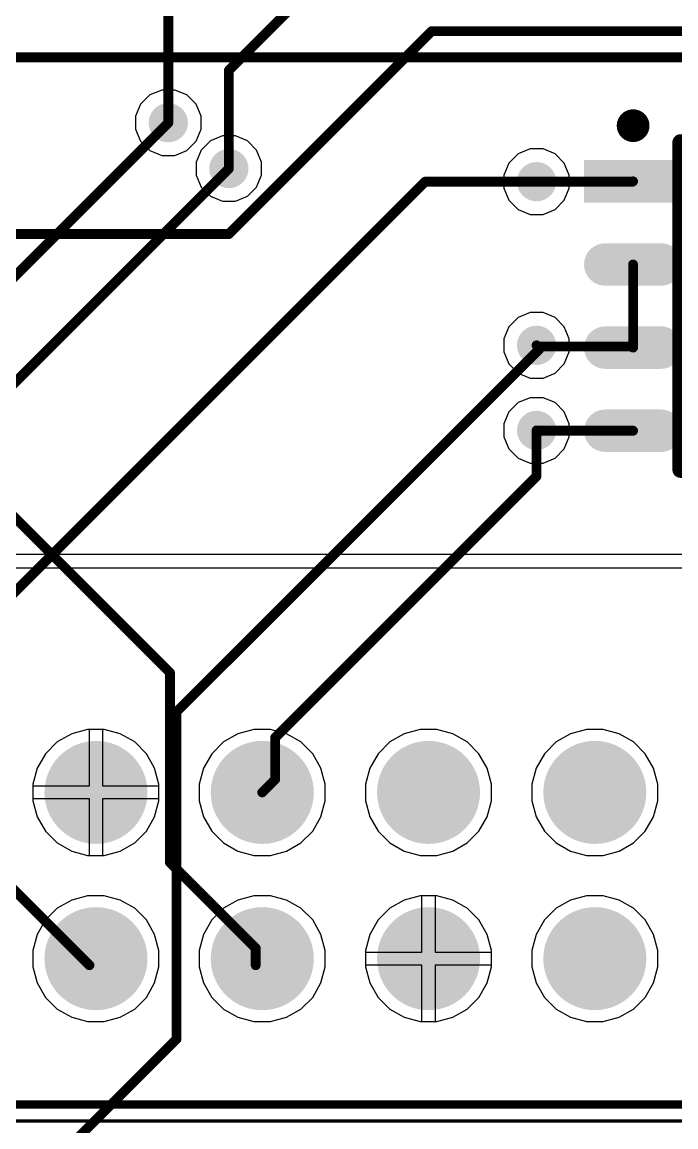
# Model space of a CAD drawing. Header units: inches. Extents: x 0 to 110, y 0 to 95.
# Drawn here: x 67.74 to 77.73, y 13.96 to 30.84 of the extents above; entities that cross this region are included whole.
import ezdxf

# ---------------------------------------------------------------- set-up
doc = ezdxf.new("R2010")
doc.units = ezdxf.units.IN
for name, color, linetype in [('Bottom Layer', 5, 'Continuous'), ('Bottom Solder', 6, 'Continuous'), ('Int1', 16, 'Continuous'), ('Int2', 76, 'Continuous'), ('Mechanical 13', 56, 'Continuous'), ('Multi-Layer', 9, 'Continuous'), ('Pad Holes', 156, 'Continuous'), ('Top Courtyard', 56, 'Continuous'), ('Top Layer', 1, 'Continuous'), ('Top Overlay', 2, 'Continuous'), ('Top Paste', 8, 'Continuous'), ('Top Solder', 216, 'Continuous'), ('Via Holes', 16, 'Continuous')]:
    doc.layers.add(name, color=color, linetype=linetype)

# ---------------------------------------------------------------- blocks, each defined once
blk = doc.blocks.new('RPI_1037')
at = {"layer": 'Bottom Layer'}
h = blk.add_hatch(color=5, dxfattribs=at)
edge = h.paths.add_edge_path()
edge.add_arc((-31.59, 25.77), 0.762, 0, 360)
h = blk.add_hatch(color=5, dxfattribs=at)
edge = h.paths.add_edge_path()
edge.add_arc((-29.05, 25.77), 0.762, 0, 360)
h = blk.add_hatch(color=5, dxfattribs=at)
edge = h.paths.add_edge_path()
edge.add_arc((-26.51, 25.77), 0.762, 0, 360)
h = blk.add_hatch(color=5, dxfattribs=at)
edge = h.paths.add_edge_path()
edge.add_arc((-23.97, 25.77), 0.762, 0, 360)
h = blk.add_hatch(color=5, dxfattribs=at)
edge = h.paths.add_edge_path()
edge.add_arc((-31.59, 23.23), 0.762, 0, 360)
h = blk.add_hatch(color=5, dxfattribs=at)
edge = h.paths.add_edge_path()
edge.add_arc((-29.05, 23.23), 0.762, 0, 360)
h = blk.add_hatch(color=5, dxfattribs=at)
edge = h.paths.add_edge_path()
edge.add_arc((-26.51, 23.23), 0.762, 0, 360)
h = blk.add_hatch(color=5, dxfattribs=at)
edge = h.paths.add_edge_path()
edge.add_arc((-23.97, 23.23), 0.762, 0, 360)
at = {"layer": 'Bottom Solder'}
h = blk.add_hatch(color=6, dxfattribs=at)
edge = h.paths.add_edge_path()
edge.add_arc((-31.59, 25.77), 0.787, 0, 360)
h = blk.add_hatch(color=6, dxfattribs=at)
edge = h.paths.add_edge_path()
edge.add_arc((-29.05, 25.77), 0.787, 0, 360)
h = blk.add_hatch(color=6, dxfattribs=at)
edge = h.paths.add_edge_path()
edge.add_arc((-26.51, 25.77), 0.787, 0, 360)
h = blk.add_hatch(color=6, dxfattribs=at)
edge = h.paths.add_edge_path()
edge.add_arc((-23.97, 25.77), 0.787, 0, 360)
h = blk.add_hatch(color=6, dxfattribs=at)
edge = h.paths.add_edge_path()
edge.add_arc((-31.59, 23.23), 0.787, 0, 360)
h = blk.add_hatch(color=6, dxfattribs=at)
edge = h.paths.add_edge_path()
edge.add_arc((-29.05, 23.23), 0.787, 0, 360)
h = blk.add_hatch(color=6, dxfattribs=at)
edge = h.paths.add_edge_path()
edge.add_arc((-26.51, 23.23), 0.787, 0, 360)
h = blk.add_hatch(color=6, dxfattribs=at)
edge = h.paths.add_edge_path()
edge.add_arc((-23.97, 23.23), 0.787, 0, 360)
at = {"layer": 'Int1'}
h = blk.add_hatch(color=16, dxfattribs=at)
edge = h.paths.add_edge_path()
edge.add_arc((-31.59, 25.77), 0.762, 0, 360)
h = blk.add_hatch(color=16, dxfattribs=at)
edge = h.paths.add_edge_path()
edge.add_arc((-29.05, 25.77), 0.762, 0, 360)
h = blk.add_hatch(color=16, dxfattribs=at)
edge = h.paths.add_edge_path()
edge.add_arc((-26.51, 25.77), 0.762, 0, 360)
h = blk.add_hatch(color=16, dxfattribs=at)
edge = h.paths.add_edge_path()
edge.add_arc((-23.97, 25.77), 0.762, 0, 360)
h = blk.add_hatch(color=16, dxfattribs=at)
edge = h.paths.add_edge_path()
edge.add_arc((-31.59, 23.23), 0.762, 0, 360)
h = blk.add_hatch(color=16, dxfattribs=at)
edge = h.paths.add_edge_path()
edge.add_arc((-29.05, 23.23), 0.762, 0, 360)
h = blk.add_hatch(color=16, dxfattribs=at)
edge = h.paths.add_edge_path()
edge.add_arc((-26.51, 23.23), 0.762, 0, 360)
h = blk.add_hatch(color=16, dxfattribs=at)
edge = h.paths.add_edge_path()
edge.add_arc((-23.97, 23.23), 0.762, 0, 360)
at = {"layer": 'Int2'}
h = blk.add_hatch(color=76, dxfattribs=at)
edge = h.paths.add_edge_path()
edge.add_arc((-31.59, 25.77), 0.762, 0, 360)
h = blk.add_hatch(color=76, dxfattribs=at)
edge = h.paths.add_edge_path()
edge.add_arc((-29.05, 25.77), 0.762, 0, 360)
h = blk.add_hatch(color=76, dxfattribs=at)
edge = h.paths.add_edge_path()
edge.add_arc((-26.51, 25.77), 0.762, 0, 360)
h = blk.add_hatch(color=76, dxfattribs=at)
edge = h.paths.add_edge_path()
edge.add_arc((-23.97, 25.77), 0.762, 0, 360)
h = blk.add_hatch(color=76, dxfattribs=at)
edge = h.paths.add_edge_path()
edge.add_arc((-31.59, 23.23), 0.762, 0, 360)
h = blk.add_hatch(color=76, dxfattribs=at)
edge = h.paths.add_edge_path()
edge.add_arc((-29.05, 23.23), 0.762, 0, 360)
h = blk.add_hatch(color=76, dxfattribs=at)
edge = h.paths.add_edge_path()
edge.add_arc((-26.51, 23.23), 0.762, 0, 360)
h = blk.add_hatch(color=76, dxfattribs=at)
edge = h.paths.add_edge_path()
edge.add_arc((-23.97, 23.23), 0.762, 0, 360)
at = {"layer": 'Multi-Layer'}
h = blk.add_hatch(color=9, dxfattribs=at)
edge = h.paths.add_edge_path()
edge.add_arc((-31.59, 25.77), 0.762, 0, 360)
h = blk.add_hatch(color=9, dxfattribs=at)
edge = h.paths.add_edge_path()
edge.add_arc((-29.05, 25.77), 0.762, 0, 360)
h = blk.add_hatch(color=9, dxfattribs=at)
edge = h.paths.add_edge_path()
edge.add_arc((-26.51, 25.77), 0.762, 0, 360)
h = blk.add_hatch(color=9, dxfattribs=at)
edge = h.paths.add_edge_path()
edge.add_arc((-23.97, 25.77), 0.762, 0, 360)
h = blk.add_hatch(color=9, dxfattribs=at)
edge = h.paths.add_edge_path()
edge.add_arc((-31.59, 23.23), 0.762, 0, 360)
h = blk.add_hatch(color=9, dxfattribs=at)
edge = h.paths.add_edge_path()
edge.add_arc((-29.05, 23.23), 0.762, 0, 360)
h = blk.add_hatch(color=9, dxfattribs=at)
edge = h.paths.add_edge_path()
edge.add_arc((-26.51, 23.23), 0.762, 0, 360)
h = blk.add_hatch(color=9, dxfattribs=at)
edge = h.paths.add_edge_path()
edge.add_arc((-23.97, 23.23), 0.762, 0, 360)
at = {"layer": 'Pad Holes'}
h = blk.add_hatch(color=7, dxfattribs=at)
edge = h.paths.add_edge_path()
edge.add_arc((-31.59, 25.77), 0.508, 0, 360)
h = blk.add_hatch(color=7, dxfattribs=at)
edge = h.paths.add_edge_path()
edge.add_arc((-29.05, 25.77), 0.508, 0, 360)
h = blk.add_hatch(color=7, dxfattribs=at)
edge = h.paths.add_edge_path()
edge.add_arc((-26.51, 25.77), 0.508, 0, 360)
h = blk.add_hatch(color=7, dxfattribs=at)
edge = h.paths.add_edge_path()
edge.add_arc((-23.97, 25.77), 0.508, 0, 360)
h = blk.add_hatch(color=7, dxfattribs=at)
edge = h.paths.add_edge_path()
edge.add_arc((-31.59, 23.23), 0.508, 0, 360)
h = blk.add_hatch(color=7, dxfattribs=at)
edge = h.paths.add_edge_path()
edge.add_arc((-29.05, 23.23), 0.508, 0, 360)
h = blk.add_hatch(color=7, dxfattribs=at)
edge = h.paths.add_edge_path()
edge.add_arc((-26.51, 23.23), 0.508, 0, 360)
h = blk.add_hatch(color=7, dxfattribs=at)
edge = h.paths.add_edge_path()
edge.add_arc((-23.97, 23.23), 0.508, 0, 360)
at = {"layer": 'Top Layer'}
h = blk.add_hatch(color=1, dxfattribs=at)
edge = h.paths.add_edge_path()
edge.add_arc((-31.59, 25.77), 0.762, 0, 360)
h = blk.add_hatch(color=1, dxfattribs=at)
edge = h.paths.add_edge_path()
edge.add_arc((-29.05, 25.77), 0.762, 0, 360)
h = blk.add_hatch(color=1, dxfattribs=at)
edge = h.paths.add_edge_path()
edge.add_arc((-26.51, 25.77), 0.762, 0, 360)
h = blk.add_hatch(color=1, dxfattribs=at)
edge = h.paths.add_edge_path()
edge.add_arc((-23.97, 25.77), 0.762, 0, 360)
h = blk.add_hatch(color=1, dxfattribs=at)
edge = h.paths.add_edge_path()
edge.add_arc((-31.59, 23.23), 0.762, 0, 360)
h = blk.add_hatch(color=1, dxfattribs=at)
edge = h.paths.add_edge_path()
edge.add_arc((-29.05, 23.23), 0.762, 0, 360)
h = blk.add_hatch(color=1, dxfattribs=at)
edge = h.paths.add_edge_path()
edge.add_arc((-26.51, 23.23), 0.762, 0, 360)
h = blk.add_hatch(color=1, dxfattribs=at)
edge = h.paths.add_edge_path()
edge.add_arc((-23.97, 23.23), 0.762, 0, 360)
at = {"layer": 'Top Solder'}
h = blk.add_hatch(color=216, dxfattribs=at)
edge = h.paths.add_edge_path()
edge.add_arc((-31.59, 25.77), 0.787, 0, 360)
h = blk.add_hatch(color=216, dxfattribs=at)
edge = h.paths.add_edge_path()
edge.add_arc((-29.05, 25.77), 0.787, 0, 360)
h = blk.add_hatch(color=216, dxfattribs=at)
edge = h.paths.add_edge_path()
edge.add_arc((-26.51, 25.77), 0.787, 0, 360)
h = blk.add_hatch(color=216, dxfattribs=at)
edge = h.paths.add_edge_path()
edge.add_arc((-23.97, 25.77), 0.787, 0, 360)
h = blk.add_hatch(color=216, dxfattribs=at)
edge = h.paths.add_edge_path()
edge.add_arc((-31.59, 23.23), 0.787, 0, 360)
h = blk.add_hatch(color=216, dxfattribs=at)
edge = h.paths.add_edge_path()
edge.add_arc((-29.05, 23.23), 0.787, 0, 360)
h = blk.add_hatch(color=216, dxfattribs=at)
edge = h.paths.add_edge_path()
edge.add_arc((-26.51, 23.23), 0.787, 0, 360)
h = blk.add_hatch(color=216, dxfattribs=at)
edge = h.paths.add_edge_path()
edge.add_arc((-23.97, 23.23), 0.787, 0, 360)
at = {"layer": 'Mechanical 13'}
blk.add_lwpolyline([(39.5, 28, 0.127, 0.127, 0), (-39.5, 28, 0.127, 0.127, 0)], format="xyseb", dxfattribs=at)
at = {"layer": 'Top Courtyard'}
blk.add_lwpolyline([(45.25, 28.25, 0.05, 0.05, 0), (-42.75, 28.25, 0.05, 0.05, 0)], format="xyseb", dxfattribs=at)
at = {"layer": 'Top Overlay'}
blk.add_lwpolyline([(39.5, 28, 0.127, 0.127, 0), (-39.5, 28, 0.127, 0.127, 0)], format="xyseb", dxfattribs=at)
blk = doc.blocks.new('SOIC_8_1130')
at = {"layer": 'Top Layer'}
blk.add_hatch(color=1, dxfattribs=at).paths.add_polyline_path([(-3.45, 1.605), (-3.45, 2.205), (-2, 2.205), (-2, 1.605)])
h = blk.add_hatch(color=1, dxfattribs=at)
edge = h.paths.add_edge_path()
edge.add_arc((3.15, 1.905), 0.3, 270, 450)
edge.add_line((3.15, 2.205), (2.3, 2.205))
edge.add_arc((2.3, 1.905), 0.3, 90, 270)
edge.add_line((2.3, 1.605), (3.15, 1.605))
h = blk.add_hatch(color=1, dxfattribs=at)
edge = h.paths.add_edge_path()
edge.add_arc((-2.3, 0.635), 0.3, 270, 450)
edge.add_line((-2.3, 0.935), (-3.15, 0.935))
edge.add_arc((-3.15, 0.635), 0.3, 90, 270)
edge.add_line((-3.15, 0.335), (-2.3, 0.335))
h = blk.add_hatch(color=1, dxfattribs=at)
edge = h.paths.add_edge_path()
edge.add_arc((3.15, 0.635), 0.3, 270, 450)
edge.add_line((3.15, 0.935), (2.3, 0.935))
edge.add_arc((2.3, 0.635), 0.3, 90, 270)
edge.add_line((2.3, 0.335), (3.15, 0.335))
h = blk.add_hatch(color=1, dxfattribs=at)
edge = h.paths.add_edge_path()
edge.add_arc((-2.3, -0.635), 0.3, 270, 450)
edge.add_line((-2.3, -0.335), (-3.15, -0.335))
edge.add_arc((-3.15, -0.635), 0.3, 90, 270)
edge.add_line((-3.15, -0.935), (-2.3, -0.935))
h = blk.add_hatch(color=1, dxfattribs=at)
edge = h.paths.add_edge_path()
edge.add_arc((3.15, -0.635), 0.3, 270, 450)
edge.add_line((3.15, -0.335), (2.3, -0.335))
edge.add_arc((2.3, -0.635), 0.3, 90, 270)
edge.add_line((2.3, -0.935), (3.15, -0.935))
h = blk.add_hatch(color=1, dxfattribs=at)
edge = h.paths.add_edge_path()
edge.add_arc((-2.3, -1.905), 0.3, 270, 450)
edge.add_line((-2.3, -1.605), (-3.15, -1.605))
edge.add_arc((-3.15, -1.905), 0.3, 90, 270)
edge.add_line((-3.15, -2.205), (-2.3, -2.205))
h = blk.add_hatch(color=1, dxfattribs=at)
edge = h.paths.add_edge_path()
edge.add_arc((3.15, -1.905), 0.3, 270, 450)
edge.add_line((3.15, -1.605), (2.3, -1.605))
edge.add_arc((2.3, -1.905), 0.3, 90, 270)
edge.add_line((2.3, -2.205), (3.15, -2.205))
at = {"layer": 'Top Paste'}
blk.add_hatch(color=8, dxfattribs=at).paths.add_polyline_path([(-3.45, 1.605), (-3.45, 2.205), (-2, 2.205), (-2, 1.605)])
h = blk.add_hatch(color=8, dxfattribs=at)
edge = h.paths.add_edge_path()
edge.add_arc((3.15, 1.905), 0.3, 270, 450)
edge.add_line((3.15, 2.205), (2.3, 2.205))
edge.add_arc((2.3, 1.905), 0.3, 90, 270)
edge.add_line((2.3, 1.605), (3.15, 1.605))
h = blk.add_hatch(color=8, dxfattribs=at)
edge = h.paths.add_edge_path()
edge.add_arc((-2.3, 0.635), 0.3, 270, 450)
edge.add_line((-2.3, 0.935), (-3.15, 0.935))
edge.add_arc((-3.15, 0.635), 0.3, 90, 270)
edge.add_line((-3.15, 0.335), (-2.3, 0.335))
h = blk.add_hatch(color=8, dxfattribs=at)
edge = h.paths.add_edge_path()
edge.add_arc((3.15, 0.635), 0.3, 270, 450)
edge.add_line((3.15, 0.935), (2.3, 0.935))
edge.add_arc((2.3, 0.635), 0.3, 90, 270)
edge.add_line((2.3, 0.335), (3.15, 0.335))
h = blk.add_hatch(color=8, dxfattribs=at)
edge = h.paths.add_edge_path()
edge.add_arc((-2.3, -0.635), 0.3, 270, 450)
edge.add_line((-2.3, -0.335), (-3.15, -0.335))
edge.add_arc((-3.15, -0.635), 0.3, 90, 270)
edge.add_line((-3.15, -0.935), (-2.3, -0.935))
h = blk.add_hatch(color=8, dxfattribs=at)
edge = h.paths.add_edge_path()
edge.add_arc((3.15, -0.635), 0.3, 270, 450)
edge.add_line((3.15, -0.335), (2.3, -0.335))
edge.add_arc((2.3, -0.635), 0.3, 90, 270)
edge.add_line((2.3, -0.935), (3.15, -0.935))
h = blk.add_hatch(color=8, dxfattribs=at)
edge = h.paths.add_edge_path()
edge.add_arc((-2.3, -1.905), 0.3, 270, 450)
edge.add_line((-2.3, -1.605), (-3.15, -1.605))
edge.add_arc((-3.15, -1.905), 0.3, 90, 270)
edge.add_line((-3.15, -2.205), (-2.3, -2.205))
h = blk.add_hatch(color=8, dxfattribs=at)
edge = h.paths.add_edge_path()
edge.add_arc((3.15, -1.905), 0.3, 270, 450)
edge.add_line((3.15, -1.605), (2.3, -1.605))
edge.add_arc((2.3, -1.905), 0.3, 90, 270)
edge.add_line((2.3, -2.205), (3.15, -2.205))
at = {"layer": 'Top Solder'}
blk.add_hatch(color=216, dxfattribs=at).paths.add_polyline_path([(-3.475, 1.58), (-3.475, 2.23), (-1.975, 2.23), (-1.975, 1.58)])
h = blk.add_hatch(color=216, dxfattribs=at)
edge = h.paths.add_edge_path()
edge.add_arc((3.15, 1.905), 0.325, 270, 450)
edge.add_line((3.15, 2.23), (2.3, 2.23))
edge.add_arc((2.3, 1.905), 0.325, 90, 270)
edge.add_line((2.3, 1.58), (3.15, 1.58))
h = blk.add_hatch(color=216, dxfattribs=at)
edge = h.paths.add_edge_path()
edge.add_arc((-2.3, 0.635), 0.325, 270, 450)
edge.add_line((-2.3, 0.96), (-3.15, 0.96))
edge.add_arc((-3.15, 0.635), 0.325, 90, 270)
edge.add_line((-3.15, 0.31), (-2.3, 0.31))
h = blk.add_hatch(color=216, dxfattribs=at)
edge = h.paths.add_edge_path()
edge.add_arc((3.15, 0.635), 0.325, 270, 450)
edge.add_line((3.15, 0.96), (2.3, 0.96))
edge.add_arc((2.3, 0.635), 0.325, 90, 270)
edge.add_line((2.3, 0.31), (3.15, 0.31))
h = blk.add_hatch(color=216, dxfattribs=at)
edge = h.paths.add_edge_path()
edge.add_arc((-2.3, -0.635), 0.325, 270, 450)
edge.add_line((-2.3, -0.31), (-3.15, -0.31))
edge.add_arc((-3.15, -0.635), 0.325, 90, 270)
edge.add_line((-3.15, -0.96), (-2.3, -0.96))
h = blk.add_hatch(color=216, dxfattribs=at)
edge = h.paths.add_edge_path()
edge.add_arc((3.15, -0.635), 0.325, 270, 450)
edge.add_line((3.15, -0.31), (2.3, -0.31))
edge.add_arc((2.3, -0.635), 0.325, 90, 270)
edge.add_line((2.3, -0.96), (3.15, -0.96))
h = blk.add_hatch(color=216, dxfattribs=at)
edge = h.paths.add_edge_path()
edge.add_arc((-2.3, -1.905), 0.325, 270, 450)
edge.add_line((-2.3, -1.58), (-3.15, -1.58))
edge.add_arc((-3.15, -1.905), 0.325, 90, 270)
edge.add_line((-3.15, -2.23), (-2.3, -2.23))
h = blk.add_hatch(color=216, dxfattribs=at)
edge = h.paths.add_edge_path()
edge.add_arc((3.15, -1.905), 0.325, 270, 450)
edge.add_line((3.15, -1.58), (2.3, -1.58))
edge.add_arc((2.3, -1.905), 0.325, 90, 270)
edge.add_line((2.3, -2.23), (3.15, -2.23))
at = {"layer": 'Mechanical 13'}
for points in [[(-2, -2.5, 0.25, 0.25, 0), (-2, 2.5, 0.25, 0.25, 0)], [(-2, 2.5, 0.25, 0.25, 0), (2, 2.5, 0.25, 0.25, 0)], [(2, -2.5, 0.25, 0.25, 0), (2, 2.5, 0.25, 0.25, 0)], [(-2, -2.5, 0.25, 0.25, 0), (2, -2.5, 0.25, 0.25, 0)]]:
    blk.add_lwpolyline(points, format="xyseb", dxfattribs=at)
for points in [[(-2.063, 2.5, 0.125, 0.125, 1), (-1.938, 2.5, 0.125, 0.125, 1)], [(-2.063, 2.5, 0.125, 0.125, 1), (-1.938, 2.5, 0.125, 0.125, 1)], [(1.937, 2.5, 0.125, 0.125, 1), (2.062, 2.5, 0.125, 0.125, 1)], [(1.937, 2.5, 0.125, 0.125, 1), (2.062, 2.5, 0.125, 0.125, 1)], [(-0.525, 1.525, 0.25, 0.25, 1), (-1.525, 1.525, 0.25, 0.25, 1)], [(-1.587, 1.525, 0.125, 0.125, 1), (-1.463, 1.525, 0.125, 0.125, 1)], [(-0.588, 1.525, 0.125, 0.125, 1), (-0.463, 1.525, 0.125, 0.125, 1)], [(-2.063, -2.5, 0.125, 0.125, 1), (-1.938, -2.5, 0.125, 0.125, 1)], [(-2.063, -2.5, 0.125, 0.125, 1), (-1.938, -2.5, 0.125, 0.125, 1)], [(1.937, -2.5, 0.125, 0.125, 1), (2.062, -2.5, 0.125, 0.125, 1)], [(1.937, -2.5, 0.125, 0.125, 1), (2.062, -2.5, 0.125, 0.125, 1)]]:
    blk.add_lwpolyline(points, format="xyseb", close=True, dxfattribs=at)
at = {"layer": 'Top Overlay'}
for points in [[(-2.6, 2.755, 0.25, 0.25, 1), (-2.85, 2.755, 0.25, 0.25, 1)], [(-2.913, 2.755, 0.125, 0.125, 1), (-2.788, 2.755, 0.125, 0.125, 1)], [(-2.662, 2.755, 0.125, 0.125, 1), (-2.538, 2.755, 0.125, 0.125, 1)], [(-1.65, 2.5, 0.1, 0.1, 1), (-1.55, 2.5, 0.1, 0.1, 1)], [(-1.65, 2.5, 0.1, 0.1, 1), (-1.55, 2.5, 0.1, 0.1, 1)], [(1.55, 2.5, 0.1, 0.1, 1), (1.65, 2.5, 0.1, 0.1, 1)], [(1.55, 2.5, 0.1, 0.1, 1), (1.65, 2.5, 0.1, 0.1, 1)], [(-0.3, 1.5, 0.6, 0.6, 1), (-0.9, 1.5, 0.6, 0.6, 1)], [(-1.05, 1.5, 0.3, 0.3, 1), (-0.75, 1.5, 0.3, 0.3, 1)], [(-0.45, 1.5, 0.3, 0.3, 1), (-0.15, 1.5, 0.3, 0.3, 1)], [(-1.65, -2.5, 0.1, 0.1, 1), (-1.55, -2.5, 0.1, 0.1, 1)], [(-1.65, -2.5, 0.1, 0.1, 1), (-1.55, -2.5, 0.1, 0.1, 1)], [(1.55, -2.5, 0.1, 0.1, 1), (1.65, -2.5, 0.1, 0.1, 1)], [(1.55, -2.5, 0.1, 0.1, 1), (1.65, -2.5, 0.1, 0.1, 1)]]:
    blk.add_lwpolyline(points, format="xyseb", close=True, dxfattribs=at)
for points in [[(-1.6, 2.5, 0.2, 0.2, 0), (1.6, 2.5, 0.2, 0.2, 0)], [(-1.6, -2.5, 0.2, 0.2, 0), (-1.6, 2.5, 0.2, 0.2, 0)], [(1.6, -2.5, 0.2, 0.2, 0), (1.6, 2.5, 0.2, 0.2, 0)], [(-1.6, -2.5, 0.2, 0.2, 0), (1.6, -2.5, 0.2, 0.2, 0)]]:
    blk.add_lwpolyline(points, format="xyseb", dxfattribs=at)

msp = doc.modelspace()

# ---------------------------------------------------------------- hatches: boundary and pattern name
at = {"layer": 'Bottom Layer'}
h = msp.add_hatch(color=5, dxfattribs=at)
edge = h.paths.add_edge_path()
edge.add_arc((69.975, 29.3), 0.3, 0, 360)
h = msp.add_hatch(color=5, dxfattribs=at)
edge = h.paths.add_edge_path()
edge.add_arc((70.9, 28.6), 0.3, 0, 360)
h = msp.add_hatch(color=5, dxfattribs=at)
edge = h.paths.add_edge_path()
edge.add_arc((75.6, 28.4), 0.3, 0, 360)
h = msp.add_hatch(color=5, dxfattribs=at)
edge = h.paths.add_edge_path()
edge.add_arc((75.6, 25.9), 0.3, 0, 360)
h = msp.add_hatch(color=5, dxfattribs=at)
edge = h.paths.add_edge_path()
edge.add_arc((75.6, 24.6), 0.3, 0, 360)
at = {"layer": 'Int1'}
h = msp.add_hatch(color=16, dxfattribs=at)
edge = h.paths.add_edge_path()
edge.add_arc((69.975, 29.3), 0.3, 0, 360)
h = msp.add_hatch(color=16, dxfattribs=at)
edge = h.paths.add_edge_path()
edge.add_arc((70.9, 28.6), 0.3, 0, 360)
h = msp.add_hatch(color=16, dxfattribs=at)
edge = h.paths.add_edge_path()
edge.add_arc((75.6, 28.4), 0.3, 0, 360)
h = msp.add_hatch(color=16, dxfattribs=at)
edge = h.paths.add_edge_path()
edge.add_arc((75.6, 25.9), 0.3, 0, 360)
h = msp.add_hatch(color=16, dxfattribs=at)
edge = h.paths.add_edge_path()
edge.add_arc((75.6, 24.6), 0.3, 0, 360)
at = {"layer": 'Int2'}
h = msp.add_hatch(color=76, dxfattribs=at)
edge = h.paths.add_edge_path()
edge.add_arc((69.975, 29.3), 0.3, 0, 360)
h = msp.add_hatch(color=76, dxfattribs=at)
edge = h.paths.add_edge_path()
edge.add_arc((70.9, 28.6), 0.3, 0, 360)
h = msp.add_hatch(color=76, dxfattribs=at)
edge = h.paths.add_edge_path()
edge.add_arc((75.6, 28.4), 0.3, 0, 360)
h = msp.add_hatch(color=76, dxfattribs=at)
edge = h.paths.add_edge_path()
edge.add_arc((75.6, 25.9), 0.3, 0, 360)
h = msp.add_hatch(color=76, dxfattribs=at)
edge = h.paths.add_edge_path()
edge.add_arc((75.6, 24.6), 0.3, 0, 360)
at = {"layer": 'Top Layer'}
h = msp.add_hatch(color=1, dxfattribs=at)
edge = h.paths.add_edge_path()
edge.add_arc((69.975, 29.3), 0.3, 0, 360)
h = msp.add_hatch(color=1, dxfattribs=at)
edge = h.paths.add_edge_path()
edge.add_arc((70.9, 28.6), 0.3, 0, 360)
h = msp.add_hatch(color=1, dxfattribs=at)
edge = h.paths.add_edge_path()
edge.add_arc((75.6, 28.4), 0.3, 0, 360)
h = msp.add_hatch(color=1, dxfattribs=at)
edge = h.paths.add_edge_path()
edge.add_arc((75.6, 25.9), 0.3, 0, 360)
h = msp.add_hatch(color=1, dxfattribs=at)
edge = h.paths.add_edge_path()
edge.add_arc((75.6, 24.6), 0.3, 0, 360)
at = {"layer": 'Via Holes'}
h = msp.add_hatch(color=7, dxfattribs=at)
edge = h.paths.add_edge_path()
edge.add_arc((69.975, 29.3), 0.15, 0, 360)
h = msp.add_hatch(color=7, dxfattribs=at)
edge = h.paths.add_edge_path()
edge.add_arc((70.9, 28.6), 0.15, 0, 360)
h = msp.add_hatch(color=7, dxfattribs=at)
edge = h.paths.add_edge_path()
edge.add_arc((75.6, 28.4), 0.15, 0, 360)
h = msp.add_hatch(color=7, dxfattribs=at)
edge = h.paths.add_edge_path()
edge.add_arc((75.6, 25.9), 0.15, 0, 360)
h = msp.add_hatch(color=7, dxfattribs=at)
edge = h.paths.add_edge_path()
edge.add_arc((75.6, 24.6), 0.15, 0, 360)

# ---------------------------------------------------------------- linework, layer by layer
at = {"layer": 'Bottom Layer'}
for points in [[(62.8, 30.3, 0.15, 0.15, 0), (83.8, 30.3, 0.15, 0.15, 0)], [(61.402, 20.725, 0.15, 0.15, 0), (69.975, 29.298, 0.15, 0.15, 0)], [(69.975, 29.298, 0.15, 0.15, 0), (69.975, 29.3, 0.15, 0.15, 0)], [(62.646, 20.346, 0.15, 0.15, 0), (70.9, 28.6, 0.15, 0.15, 0)], [(65, 19.5, 0.15, 0.15, 0), (73.9, 28.4, 0.15, 0.15, 0)], [(73.9, 28.4, 0.15, 0.15, 0), (75.6, 28.4, 0.15, 0.15, 0)], [(70.1, 20.3, 0.15, 0.15, 0), (75.65, 25.85, 0.15, 0.15, 0)], [(75.6, 23.9, 0.15, 0.15, 0), (75.6, 24.6, 0.15, 0.15, 0)], [(71.607, 19.907, 0.15, 0.15, 0), (75.6, 23.9, 0.15, 0.15, 0)], [(70.1, 15.3, 0.15, 0.15, 0), (70.1, 20.3, 0.15, 0.15, 0)], [(71.607, 19.267, 0.15, 0.15, 0), (71.607, 19.907, 0.15, 0.15, 0)], [(71.41, 19.07, 0.15, 0.15, 0), (71.607, 19.267, 0.15, 0.15, 0)], [(68.6, 13.8, 0.15, 0.15, 0), (70.1, 15.3, 0.15, 0.15, 0)]]:
    msp.add_lwpolyline(points, format="xyseb", dxfattribs=at)
for points in [[(69.938, 29.3, 0.075, 0.075, 1), (70.013, 29.3, 0.075, 0.075, 1)], [(69.938, 29.298, 0.075, 0.075, 1), (70.013, 29.298, 0.075, 0.075, 1)], [(69.938, 29.298, 0.075, 0.075, 1), (70.013, 29.298, 0.075, 0.075, 1)], [(70.862, 28.6, 0.075, 0.075, 1), (70.938, 28.6, 0.075, 0.075, 1)], [(73.862, 28.4, 0.075, 0.075, 1), (73.938, 28.4, 0.075, 0.075, 1)], [(73.862, 28.4, 0.075, 0.075, 1), (73.938, 28.4, 0.075, 0.075, 1)], [(75.562, 28.4, 0.075, 0.075, 1), (75.637, 28.4, 0.075, 0.075, 1)], [(75.612, 25.85, 0.075, 0.075, 1), (75.687, 25.85, 0.075, 0.075, 1)], [(75.562, 24.6, 0.075, 0.075, 1), (75.637, 24.6, 0.075, 0.075, 1)], [(75.562, 23.9, 0.075, 0.075, 1), (75.637, 23.9, 0.075, 0.075, 1)], [(75.562, 23.9, 0.075, 0.075, 1), (75.637, 23.9, 0.075, 0.075, 1)], [(70.062, 20.3, 0.075, 0.075, 1), (70.138, 20.3, 0.075, 0.075, 1)], [(70.062, 20.3, 0.075, 0.075, 1), (70.138, 20.3, 0.075, 0.075, 1)], [(71.569, 19.907, 0.075, 0.075, 1), (71.644, 19.907, 0.075, 0.075, 1)], [(71.569, 19.907, 0.075, 0.075, 1), (71.644, 19.907, 0.075, 0.075, 1)], [(71.569, 19.267, 0.075, 0.075, 1), (71.644, 19.267, 0.075, 0.075, 1)], [(71.569, 19.267, 0.075, 0.075, 1), (71.644, 19.267, 0.075, 0.075, 1)], [(71.372, 19.07, 0.075, 0.075, 1), (71.447, 19.07, 0.075, 0.075, 1)], [(70.062, 15.3, 0.075, 0.075, 1), (70.138, 15.3, 0.075, 0.075, 1)], [(70.062, 15.3, 0.075, 0.075, 1), (70.138, 15.3, 0.075, 0.075, 1)]]:
    msp.add_lwpolyline(points, format="xyseb", close=True, dxfattribs=at)
at = {"layer": 'Int1'}
for p, q in [((69.692, 29.724), (69.551, 29.583)), ((69.876, 29.8), (69.692, 29.724)), ((70.074, 29.8), (69.876, 29.8)), ((70.258, 29.724), (70.074, 29.8)), ((70.399, 29.583), (70.258, 29.724)), ((69.551, 29.583), (69.475, 29.399)), ((70.475, 29.399), (70.399, 29.583)), ((69.475, 29.399), (69.475, 29.201)), ((70.475, 29.201), (70.475, 29.399)), ((69.475, 29.201), (69.551, 29.017)), ((70.399, 29.017), (70.475, 29.201)), ((70.801, 29.1), (70.617, 29.024)), ((70.999, 29.1), (70.801, 29.1)), ((71.183, 29.024), (70.999, 29.1)), ((69.551, 29.017), (69.692, 28.876)), ((69.692, 28.876), (69.876, 28.8)), ((70.074, 28.8), (70.258, 28.876)), ((70.258, 28.876), (70.399, 29.017)), ((70.476, 28.883), (70.4, 28.699)), ((70.617, 29.024), (70.476, 28.883)), ((71.324, 28.883), (71.183, 29.024)), ((71.4, 28.699), (71.324, 28.883)), ((75.501, 28.9), (75.317, 28.824)), ((75.699, 28.9), (75.501, 28.9)), ((75.883, 28.824), (75.699, 28.9)), ((69.876, 28.8), (70.074, 28.8)), ((70.4, 28.699), (70.4, 28.501)), ((71.4, 28.501), (71.4, 28.699)), ((75.317, 28.824), (75.176, 28.683)), ((76.024, 28.683), (75.883, 28.824)), ((75.176, 28.683), (75.1, 28.499)), ((76.1, 28.499), (76.024, 28.683)), ((70.4, 28.501), (70.476, 28.317)), ((71.324, 28.317), (71.4, 28.501)), ((75.1, 28.499), (75.1, 28.301)), ((76.1, 28.301), (76.1, 28.499)), ((70.476, 28.317), (70.617, 28.176)), ((71.183, 28.176), (71.324, 28.317)), ((75.1, 28.301), (75.176, 28.117)), ((76.024, 28.117), (76.1, 28.301)), ((70.617, 28.176), (70.801, 28.1)), ((70.801, 28.1), (70.999, 28.1)), ((70.999, 28.1), (71.183, 28.176)), ((75.176, 28.117), (75.317, 27.976)), ((75.883, 27.976), (76.024, 28.117)), ((75.317, 27.976), (75.501, 27.9)), ((75.501, 27.9), (75.699, 27.9)), ((75.699, 27.9), (75.883, 27.976)), ((75.501, 26.4), (75.317, 26.324)), ((75.699, 26.4), (75.501, 26.4)), ((75.883, 26.324), (75.699, 26.4)), ((75.176, 26.183), (75.1, 25.999)), ((75.317, 26.324), (75.176, 26.183)), ((76.024, 26.183), (75.883, 26.324)), ((76.1, 25.999), (76.024, 26.183)), ((75.1, 25.999), (75.1, 25.801)), ((76.1, 25.801), (76.1, 25.999)), ((75.1, 25.801), (75.176, 25.617)), ((76.024, 25.617), (76.1, 25.801)), ((75.176, 25.617), (75.317, 25.476)), ((75.883, 25.476), (76.024, 25.617)), ((75.317, 25.476), (75.501, 25.4)), ((75.501, 25.4), (75.699, 25.4)), ((75.699, 25.4), (75.883, 25.476)), ((75.317, 25.024), (75.176, 24.883)), ((75.501, 25.1), (75.317, 25.024)), ((75.699, 25.1), (75.501, 25.1)), ((75.883, 25.024), (75.699, 25.1)), ((76.024, 24.883), (75.883, 25.024)), ((75.176, 24.883), (75.1, 24.699)), ((76.1, 24.699), (76.024, 24.883)), ((75.1, 24.699), (75.1, 24.501)), ((76.1, 24.501), (76.1, 24.699)), ((75.1, 24.501), (75.176, 24.317)), ((76.024, 24.317), (76.1, 24.501)), ((75.176, 24.317), (75.317, 24.176)), ((75.883, 24.176), (76.024, 24.317)), ((75.317, 24.176), (75.501, 24.1)), ((75.699, 24.1), (75.883, 24.176)), ((75.501, 24.1), (75.699, 24.1)), ((80.014, 22.704), (54.704, 22.704)), ((54.5, 22.5), (80.014, 22.5)), ((68.499, 19.966), (68.279, 19.84)), ((68.743, 20.032), (68.499, 19.966)), ((68.997, 20.032), (68.743, 20.032)), ((69.241, 19.966), (68.997, 20.032)), ((69.461, 19.84), (69.241, 19.966)), ((71.039, 19.966), (70.819, 19.84)), ((71.283, 20.032), (71.039, 19.966)), ((71.537, 20.032), (71.283, 20.032)), ((71.781, 19.966), (71.537, 20.032)), ((72.001, 19.84), (71.781, 19.966)), ((73.579, 19.966), (73.359, 19.84)), ((73.823, 20.032), (73.579, 19.966)), ((74.077, 20.032), (73.823, 20.032)), ((74.321, 19.966), (74.077, 20.032)), ((74.541, 19.84), (74.321, 19.966)), ((76.119, 19.966), (75.899, 19.84)), ((76.363, 20.032), (76.119, 19.966)), ((76.617, 20.032), (76.363, 20.032)), ((76.861, 19.966), (76.617, 20.032)), ((77.081, 19.84), (76.861, 19.966)), ((68.279, 19.84), (68.1, 19.661)), ((69.64, 19.661), (69.461, 19.84)), ((70.819, 19.84), (70.64, 19.661)), ((72.18, 19.661), (72.001, 19.84)), ((73.359, 19.84), (73.18, 19.661)), ((74.72, 19.661), (74.541, 19.84)), ((75.899, 19.84), (75.72, 19.661)), ((77.26, 19.661), (77.081, 19.84)), ((68.1, 19.661), (67.974, 19.441)), ((69.766, 19.441), (69.64, 19.661)), ((70.64, 19.661), (70.514, 19.441)), ((72.306, 19.441), (72.18, 19.661)), ((73.18, 19.661), (73.054, 19.441)), ((74.846, 19.441), (74.72, 19.661)), ((75.72, 19.661), (75.594, 19.441)), ((77.386, 19.441), (77.26, 19.661)), ((67.974, 19.441), (67.908, 19.197)), ((69.832, 19.197), (69.766, 19.441)), ((70.514, 19.441), (70.448, 19.197)), ((72.372, 19.197), (72.306, 19.441)), ((73.054, 19.441), (72.988, 19.197)), ((74.912, 19.197), (74.846, 19.441)), ((75.594, 19.441), (75.528, 19.197)), ((77.452, 19.197), (77.386, 19.441)), ((67.908, 19.197), (67.908, 18.943)), ((69.832, 18.943), (69.832, 19.197)), ((70.448, 19.197), (70.448, 18.943)), ((72.372, 18.943), (72.372, 19.197)), ((72.988, 19.197), (72.988, 18.943)), ((74.912, 18.943), (74.912, 19.197)), ((75.528, 19.197), (75.528, 18.943)), ((77.452, 18.943), (77.452, 19.197)), ((67.908, 18.943), (67.974, 18.699)), ((69.766, 18.699), (69.832, 18.943)), ((70.448, 18.943), (70.514, 18.699)), ((72.306, 18.699), (72.372, 18.943)), ((72.988, 18.943), (73.054, 18.699)), ((74.846, 18.699), (74.912, 18.943)), ((75.528, 18.943), (75.594, 18.699)), ((77.386, 18.699), (77.452, 18.943)), ((67.974, 18.699), (68.1, 18.479)), ((69.64, 18.479), (69.766, 18.699)), ((70.514, 18.699), (70.64, 18.479)), ((72.18, 18.479), (72.306, 18.699)), ((73.054, 18.699), (73.18, 18.479)), ((74.72, 18.479), (74.846, 18.699)), ((75.594, 18.699), (75.72, 18.479)), ((77.26, 18.479), (77.386, 18.699)), ((68.1, 18.479), (68.279, 18.3)), ((69.461, 18.3), (69.64, 18.479)), ((70.64, 18.479), (70.819, 18.3)), ((72.001, 18.3), (72.18, 18.479)), ((73.18, 18.479), (73.359, 18.3)), ((74.541, 18.3), (74.72, 18.479)), ((75.72, 18.479), (75.899, 18.3)), ((77.081, 18.3), (77.26, 18.479)), ((68.279, 18.3), (68.499, 18.174)), ((69.241, 18.174), (69.461, 18.3)), ((70.819, 18.3), (71.039, 18.174)), ((71.781, 18.174), (72.001, 18.3)), ((73.359, 18.3), (73.579, 18.174)), ((74.321, 18.174), (74.541, 18.3)), ((75.899, 18.3), (76.119, 18.174)), ((76.861, 18.174), (77.081, 18.3)), ((68.499, 18.174), (68.743, 18.108)), ((68.743, 18.108), (68.997, 18.108)), ((68.997, 18.108), (69.241, 18.174)), ((71.039, 18.174), (71.283, 18.108)), ((71.283, 18.108), (71.537, 18.108)), ((71.537, 18.108), (71.781, 18.174)), ((73.579, 18.174), (73.823, 18.108)), ((73.823, 18.108), (74.077, 18.108)), ((74.077, 18.108), (74.321, 18.174)), ((76.119, 18.174), (76.363, 18.108)), ((76.363, 18.108), (76.617, 18.108)), ((76.617, 18.108), (76.861, 18.174)), ((68.499, 17.426), (68.279, 17.3)), ((68.743, 17.492), (68.499, 17.426)), ((68.997, 17.492), (68.743, 17.492)), ((69.241, 17.426), (68.997, 17.492)), ((69.461, 17.3), (69.241, 17.426)), ((71.039, 17.426), (70.819, 17.3)), ((71.283, 17.492), (71.039, 17.426)), ((71.537, 17.492), (71.283, 17.492)), ((71.781, 17.426), (71.537, 17.492)), ((72.001, 17.3), (71.781, 17.426)), ((73.579, 17.426), (73.359, 17.3)), ((73.823, 17.492), (73.579, 17.426)), ((74.077, 17.492), (73.823, 17.492)), ((74.321, 17.426), (74.077, 17.492)), ((74.541, 17.3), (74.321, 17.426)), ((68.279, 17.3), (68.1, 17.121)), ((69.64, 17.121), (69.461, 17.3)), ((70.819, 17.3), (70.64, 17.121)), ((72.18, 17.121), (72.001, 17.3)), ((73.359, 17.3), (73.18, 17.121)), ((74.72, 17.121), (74.541, 17.3)), ((68.1, 17.121), (67.974, 16.901)), ((69.766, 16.901), (69.64, 17.121)), ((70.64, 17.121), (70.514, 16.901)), ((72.306, 16.901), (72.18, 17.121)), ((73.18, 17.121), (73.054, 16.901)), ((74.846, 16.901), (74.72, 17.121)), ((67.974, 16.901), (67.908, 16.657)), ((69.832, 16.657), (69.766, 16.901)), ((70.514, 16.901), (70.448, 16.657)), ((72.372, 16.657), (72.306, 16.901)), ((73.054, 16.901), (72.988, 16.657)), ((74.912, 16.657), (74.846, 16.901)), ((67.908, 16.657), (67.908, 16.403)), ((69.832, 16.403), (69.832, 16.657)), ((70.448, 16.657), (70.448, 16.403)), ((72.372, 16.403), (72.372, 16.657)), ((72.988, 16.657), (72.988, 16.403)), ((74.912, 16.403), (74.912, 16.657)), ((67.908, 16.403), (67.974, 16.159)), ((69.766, 16.159), (69.832, 16.403)), ((70.448, 16.403), (70.514, 16.159)), ((72.306, 16.159), (72.372, 16.403)), ((72.988, 16.403), (73.054, 16.159)), ((74.846, 16.159), (74.912, 16.403)), ((67.974, 16.159), (68.1, 15.939)), ((69.64, 15.939), (69.766, 16.159)), ((70.514, 16.159), (70.64, 15.939)), ((72.18, 15.939), (72.306, 16.159)), ((73.054, 16.159), (73.18, 15.939)), ((74.72, 15.939), (74.846, 16.159)), ((68.1, 15.939), (68.279, 15.76)), ((69.461, 15.76), (69.64, 15.939)), ((70.64, 15.939), (70.819, 15.76)), ((72.001, 15.76), (72.18, 15.939)), ((73.18, 15.939), (73.359, 15.76)), ((74.541, 15.76), (74.72, 15.939)), ((68.279, 15.76), (68.499, 15.634)), ((69.241, 15.634), (69.461, 15.76)), ((70.819, 15.76), (71.039, 15.634)), ((71.781, 15.634), (72.001, 15.76)), ((73.359, 15.76), (73.579, 15.634)), ((74.321, 15.634), (74.541, 15.76)), ((68.499, 15.634), (68.743, 15.568)), ((68.743, 15.568), (68.997, 15.568)), ((68.997, 15.568), (69.241, 15.634)), ((71.039, 15.634), (71.283, 15.568)), ((71.283, 15.568), (71.537, 15.568)), ((71.537, 15.568), (71.781, 15.634)), ((73.579, 15.634), (73.823, 15.568)), ((73.823, 15.568), (74.077, 15.568)), ((74.077, 15.568), (74.321, 15.634))]:
    msp.add_line(p, q, dxfattribs=at)
at = {"layer": 'Int2'}
for p, q in [((69.692, 29.724), (69.551, 29.583)), ((69.876, 29.8), (69.692, 29.724)), ((70.074, 29.8), (69.876, 29.8)), ((70.258, 29.724), (70.074, 29.8)), ((70.399, 29.583), (70.258, 29.724)), ((69.551, 29.583), (69.475, 29.399)), ((70.475, 29.399), (70.399, 29.583)), ((69.475, 29.399), (69.475, 29.201)), ((70.475, 29.201), (70.475, 29.399)), ((69.475, 29.201), (69.551, 29.017)), ((70.399, 29.017), (70.475, 29.201)), ((70.801, 29.1), (70.617, 29.024)), ((70.999, 29.1), (70.801, 29.1)), ((71.183, 29.024), (70.999, 29.1)), ((69.551, 29.017), (69.692, 28.876)), ((69.692, 28.876), (69.876, 28.8)), ((70.074, 28.8), (70.258, 28.876)), ((70.258, 28.876), (70.399, 29.017)), ((70.476, 28.883), (70.4, 28.699)), ((70.617, 29.024), (70.476, 28.883)), ((71.324, 28.883), (71.183, 29.024)), ((71.4, 28.699), (71.324, 28.883)), ((75.501, 28.9), (75.317, 28.824)), ((75.699, 28.9), (75.501, 28.9)), ((75.883, 28.824), (75.699, 28.9)), ((69.876, 28.8), (70.074, 28.8)), ((70.4, 28.699), (70.4, 28.501)), ((71.4, 28.501), (71.4, 28.699)), ((75.317, 28.824), (75.176, 28.683)), ((76.024, 28.683), (75.883, 28.824)), ((75.176, 28.683), (75.1, 28.499)), ((76.1, 28.499), (76.024, 28.683)), ((70.4, 28.501), (70.476, 28.317)), ((71.324, 28.317), (71.4, 28.501)), ((75.1, 28.499), (75.1, 28.301)), ((76.1, 28.301), (76.1, 28.499)), ((70.476, 28.317), (70.617, 28.176)), ((71.183, 28.176), (71.324, 28.317)), ((75.1, 28.301), (75.176, 28.117)), ((76.024, 28.117), (76.1, 28.301)), ((70.617, 28.176), (70.801, 28.1)), ((70.801, 28.1), (70.999, 28.1)), ((70.999, 28.1), (71.183, 28.176)), ((75.176, 28.117), (75.317, 27.976)), ((75.883, 27.976), (76.024, 28.117)), ((75.317, 27.976), (75.501, 27.9)), ((75.501, 27.9), (75.699, 27.9)), ((75.699, 27.9), (75.883, 27.976)), ((75.501, 26.4), (75.317, 26.324)), ((75.699, 26.4), (75.501, 26.4)), ((75.883, 26.324), (75.699, 26.4)), ((75.176, 26.183), (75.1, 25.999)), ((75.317, 26.324), (75.176, 26.183)), ((76.024, 26.183), (75.883, 26.324)), ((76.1, 25.999), (76.024, 26.183)), ((75.1, 25.999), (75.1, 25.801)), ((76.1, 25.801), (76.1, 25.999)), ((75.1, 25.801), (75.176, 25.617)), ((76.024, 25.617), (76.1, 25.801)), ((75.176, 25.617), (75.317, 25.476)), ((75.883, 25.476), (76.024, 25.617)), ((75.317, 25.476), (75.501, 25.4)), ((75.501, 25.4), (75.699, 25.4)), ((75.699, 25.4), (75.883, 25.476)), ((75.317, 25.024), (75.176, 24.883)), ((75.501, 25.1), (75.317, 25.024)), ((75.699, 25.1), (75.501, 25.1)), ((75.883, 25.024), (75.699, 25.1)), ((76.024, 24.883), (75.883, 25.024)), ((75.176, 24.883), (75.1, 24.699)), ((76.1, 24.699), (76.024, 24.883)), ((75.1, 24.699), (75.1, 24.501)), ((76.1, 24.501), (76.1, 24.699)), ((75.1, 24.501), (75.176, 24.317)), ((76.024, 24.317), (76.1, 24.501)), ((75.176, 24.317), (75.317, 24.176)), ((75.883, 24.176), (76.024, 24.317)), ((75.317, 24.176), (75.501, 24.1)), ((75.699, 24.1), (75.883, 24.176)), ((75.501, 24.1), (75.699, 24.1)), ((68.499, 19.966), (68.279, 19.84)), ((68.743, 20.032), (68.499, 19.966)), ((68.77, 20.032), (68.743, 20.032)), ((68.77, 19.17), (68.77, 20.032)), ((68.997, 20.032), (68.97, 20.032)), ((68.97, 20.032), (68.97, 19.17)), ((69.241, 19.966), (68.997, 20.032)), ((69.461, 19.84), (69.241, 19.966)), ((71.039, 19.966), (70.819, 19.84)), ((71.283, 20.032), (71.039, 19.966)), ((71.537, 20.032), (71.283, 20.032)), ((71.781, 19.966), (71.537, 20.032)), ((72.001, 19.84), (71.781, 19.966)), ((73.579, 19.966), (73.359, 19.84)), ((73.823, 20.032), (73.579, 19.966)), ((74.077, 20.032), (73.823, 20.032)), ((74.321, 19.966), (74.077, 20.032)), ((74.541, 19.84), (74.321, 19.966)), ((76.119, 19.966), (75.899, 19.84)), ((76.363, 20.032), (76.119, 19.966)), ((76.617, 20.032), (76.363, 20.032)), ((76.861, 19.966), (76.617, 20.032)), ((77.081, 19.84), (76.861, 19.966)), ((68.279, 19.84), (68.1, 19.661)), ((69.64, 19.661), (69.461, 19.84)), ((70.819, 19.84), (70.64, 19.661)), ((72.18, 19.661), (72.001, 19.84)), ((73.359, 19.84), (73.18, 19.661)), ((74.72, 19.661), (74.541, 19.84)), ((75.899, 19.84), (75.72, 19.661)), ((77.26, 19.661), (77.081, 19.84)), ((68.1, 19.661), (67.974, 19.441)), ((69.766, 19.441), (69.64, 19.661)), ((70.64, 19.661), (70.514, 19.441)), ((72.306, 19.441), (72.18, 19.661)), ((73.18, 19.661), (73.054, 19.441)), ((74.846, 19.441), (74.72, 19.661)), ((75.72, 19.661), (75.594, 19.441)), ((77.386, 19.441), (77.26, 19.661)), ((67.974, 19.441), (67.908, 19.197)), ((69.832, 19.197), (69.766, 19.441)), ((70.514, 19.441), (70.448, 19.197)), ((72.372, 19.197), (72.306, 19.441)), ((73.054, 19.441), (72.988, 19.197)), ((74.912, 19.197), (74.846, 19.441)), ((75.594, 19.441), (75.528, 19.197)), ((77.452, 19.197), (77.386, 19.441)), ((67.908, 19.197), (67.908, 19.17)), ((67.908, 19.17), (68.77, 19.17)), ((68.97, 19.17), (69.832, 19.17)), ((69.832, 19.17), (69.832, 19.197)), ((70.448, 19.197), (70.448, 18.943)), ((72.372, 18.943), (72.372, 19.197)), ((72.988, 19.197), (72.988, 18.943)), ((74.912, 18.943), (74.912, 19.197)), ((75.528, 19.197), (75.528, 18.943)), ((77.452, 18.943), (77.452, 19.197)), ((68.77, 18.97), (67.908, 18.97)), ((67.908, 18.97), (67.908, 18.943)), ((67.908, 18.943), (67.974, 18.699)), ((68.77, 18.108), (68.77, 18.97)), ((69.832, 18.97), (68.97, 18.97)), ((68.97, 18.97), (68.97, 18.108)), ((69.766, 18.699), (69.832, 18.943)), ((69.832, 18.943), (69.832, 18.97)), ((70.448, 18.943), (70.514, 18.699)), ((72.306, 18.699), (72.372, 18.943)), ((72.988, 18.943), (73.054, 18.699)), ((74.846, 18.699), (74.912, 18.943)), ((75.528, 18.943), (75.594, 18.699)), ((77.386, 18.699), (77.452, 18.943)), ((67.974, 18.699), (68.1, 18.479)), ((69.64, 18.479), (69.766, 18.699)), ((70.514, 18.699), (70.64, 18.479)), ((72.18, 18.479), (72.306, 18.699)), ((73.054, 18.699), (73.18, 18.479)), ((74.72, 18.479), (74.846, 18.699)), ((75.594, 18.699), (75.72, 18.479)), ((77.26, 18.479), (77.386, 18.699)), ((68.1, 18.479), (68.279, 18.3)), ((69.461, 18.3), (69.64, 18.479)), ((70.64, 18.479), (70.819, 18.3)), ((72.001, 18.3), (72.18, 18.479)), ((73.18, 18.479), (73.359, 18.3)), ((74.541, 18.3), (74.72, 18.479)), ((75.72, 18.479), (75.899, 18.3)), ((77.081, 18.3), (77.26, 18.479)), ((68.279, 18.3), (68.499, 18.174)), ((69.241, 18.174), (69.461, 18.3)), ((70.819, 18.3), (71.039, 18.174)), ((71.781, 18.174), (72.001, 18.3)), ((73.359, 18.3), (73.579, 18.174)), ((74.321, 18.174), (74.541, 18.3)), ((75.899, 18.3), (76.119, 18.174)), ((76.861, 18.174), (77.081, 18.3)), ((68.499, 18.174), (68.743, 18.108)), ((68.743, 18.108), (68.77, 18.108)), ((68.97, 18.108), (68.997, 18.108)), ((68.997, 18.108), (69.241, 18.174)), ((71.039, 18.174), (71.283, 18.108)), ((71.283, 18.108), (71.537, 18.108)), ((71.537, 18.108), (71.781, 18.174)), ((73.579, 18.174), (73.823, 18.108)), ((73.823, 18.108), (74.077, 18.108)), ((74.077, 18.108), (74.321, 18.174)), ((76.119, 18.174), (76.363, 18.108)), ((76.363, 18.108), (76.617, 18.108)), ((76.617, 18.108), (76.861, 18.174)), ((68.499, 17.426), (68.279, 17.3)), ((68.743, 17.492), (68.499, 17.426)), ((68.997, 17.492), (68.743, 17.492)), ((69.241, 17.426), (68.997, 17.492)), ((69.461, 17.3), (69.241, 17.426)), ((71.039, 17.426), (70.819, 17.3)), ((71.283, 17.492), (71.039, 17.426)), ((71.537, 17.492), (71.283, 17.492)), ((71.781, 17.426), (71.537, 17.492)), ((72.001, 17.3), (71.781, 17.426)), ((73.579, 17.426), (73.359, 17.3)), ((73.823, 17.492), (73.579, 17.426)), ((73.85, 17.492), (73.823, 17.492)), ((73.85, 16.63), (73.85, 17.492)), ((74.077, 17.492), (74.05, 17.492)), ((74.05, 17.492), (74.05, 16.63)), ((74.321, 17.426), (74.077, 17.492)), ((74.541, 17.3), (74.321, 17.426)), ((76.119, 17.426), (75.899, 17.3)), ((76.363, 17.492), (76.119, 17.426)), ((76.617, 17.492), (76.363, 17.492)), ((76.861, 17.426), (76.617, 17.492)), ((77.081, 17.3), (76.861, 17.426)), ((68.279, 17.3), (68.1, 17.121)), ((69.64, 17.121), (69.461, 17.3)), ((70.819, 17.3), (70.64, 17.121)), ((72.18, 17.121), (72.001, 17.3)), ((73.359, 17.3), (73.18, 17.121)), ((74.72, 17.121), (74.541, 17.3)), ((75.899, 17.3), (75.72, 17.121)), ((77.26, 17.121), (77.081, 17.3)), ((68.1, 17.121), (67.974, 16.901)), ((69.766, 16.901), (69.64, 17.121)), ((70.64, 17.121), (70.514, 16.901)), ((72.306, 16.901), (72.18, 17.121)), ((73.18, 17.121), (73.054, 16.901)), ((74.846, 16.901), (74.72, 17.121)), ((75.72, 17.121), (75.594, 16.901)), ((77.386, 16.901), (77.26, 17.121)), ((67.974, 16.901), (67.908, 16.657)), ((69.832, 16.657), (69.766, 16.901)), ((70.514, 16.901), (70.448, 16.657)), ((72.372, 16.657), (72.306, 16.901)), ((73.054, 16.901), (72.988, 16.657)), ((74.912, 16.657), (74.846, 16.901)), ((75.594, 16.901), (75.528, 16.657)), ((77.452, 16.657), (77.386, 16.901)), ((67.908, 16.657), (67.908, 16.403)), ((69.832, 16.403), (69.832, 16.657)), ((70.448, 16.657), (70.448, 16.403)), ((72.372, 16.403), (72.372, 16.657)), ((72.988, 16.657), (72.988, 16.63)), ((72.988, 16.63), (73.85, 16.63)), ((74.05, 16.63), (74.912, 16.63)), ((74.912, 16.63), (74.912, 16.657)), ((75.528, 16.657), (75.528, 16.403)), ((77.452, 16.403), (77.452, 16.657)), ((67.908, 16.403), (67.974, 16.159)), ((69.766, 16.159), (69.832, 16.403)), ((70.448, 16.403), (70.514, 16.159)), ((72.306, 16.159), (72.372, 16.403)), ((73.85, 16.43), (72.988, 16.43)), ((72.988, 16.43), (72.988, 16.403)), ((72.988, 16.403), (73.054, 16.159)), ((73.85, 15.568), (73.85, 16.43)), ((74.912, 16.43), (74.05, 16.43)), ((74.05, 16.43), (74.05, 15.568)), ((74.846, 16.159), (74.912, 16.403)), ((74.912, 16.403), (74.912, 16.43)), ((75.528, 16.403), (75.594, 16.159)), ((77.386, 16.159), (77.452, 16.403)), ((67.974, 16.159), (68.1, 15.939)), ((69.64, 15.939), (69.766, 16.159)), ((70.514, 16.159), (70.64, 15.939)), ((72.18, 15.939), (72.306, 16.159)), ((73.054, 16.159), (73.18, 15.939)), ((74.72, 15.939), (74.846, 16.159)), ((75.594, 16.159), (75.72, 15.939)), ((77.26, 15.939), (77.386, 16.159)), ((68.1, 15.939), (68.279, 15.76)), ((69.461, 15.76), (69.64, 15.939)), ((70.64, 15.939), (70.819, 15.76)), ((72.001, 15.76), (72.18, 15.939)), ((73.18, 15.939), (73.359, 15.76)), ((74.541, 15.76), (74.72, 15.939)), ((75.72, 15.939), (75.899, 15.76)), ((77.081, 15.76), (77.26, 15.939)), ((68.279, 15.76), (68.499, 15.634)), ((69.241, 15.634), (69.461, 15.76)), ((70.819, 15.76), (71.039, 15.634)), ((71.781, 15.634), (72.001, 15.76)), ((73.359, 15.76), (73.579, 15.634)), ((74.321, 15.634), (74.541, 15.76)), ((75.899, 15.76), (76.119, 15.634)), ((76.861, 15.634), (77.081, 15.76)), ((68.499, 15.634), (68.743, 15.568)), ((68.743, 15.568), (68.997, 15.568)), ((68.997, 15.568), (69.241, 15.634)), ((71.039, 15.634), (71.283, 15.568)), ((71.283, 15.568), (71.537, 15.568)), ((71.537, 15.568), (71.781, 15.634)), ((73.579, 15.634), (73.823, 15.568)), ((73.823, 15.568), (73.85, 15.568)), ((74.05, 15.568), (74.077, 15.568)), ((74.077, 15.568), (74.321, 15.634)), ((76.119, 15.634), (76.363, 15.568)), ((76.363, 15.568), (76.617, 15.568)), ((76.617, 15.568), (76.861, 15.634))]:
    msp.add_line(p, q, dxfattribs=at)
at = {"layer": 'Top Layer'}
for points in [[(70.9, 30.1, 0.15, 0.15, 0), (78.3, 37.5, 0.15, 0.15, 0)], [(69.975, 29.3, 0.15, 0.15, 0), (69.975, 30.975, 0.15, 0.15, 0)], [(70.9, 27.6, 0.15, 0.15, 0), (74, 30.7, 0.15, 0.15, 0)], [(74, 30.7, 0.15, 0.15, 0), (82.4, 30.7, 0.15, 0.15, 0)], [(70.9, 28.6, 0.15, 0.15, 0), (70.9, 30.1, 0.15, 0.15, 0)], [(75.6, 28.4, 0.15, 0.15, 0), (77.07, 28.4, 0.15, 0.15, 0)], [(77.07, 28.4, 0.15, 0.15, 0), (77.075, 28.405, 0.15, 0.15, 0)], [(63.45, 27.45, 0.15, 0.15, 0), (70, 20.9, 0.15, 0.15, 0)], [(66.4, 27.6, 0.15, 0.15, 0), (70.9, 27.6, 0.15, 0.15, 0)], [(77.075, 25.865, 0.15, 0.15, 0), (77.075, 27.135, 0.15, 0.15, 0)], [(75.6, 25.9, 0.15, 0.15, 0), (75.617, 25.883, 0.15, 0.15, 0)], [(75.617, 25.883, 0.15, 0.15, 0), (77.057, 25.883, 0.15, 0.15, 0)], [(77.057, 25.883, 0.15, 0.15, 0), (77.075, 25.865, 0.15, 0.15, 0)], [(75.6, 24.6, 0.15, 0.15, 0), (75.602, 24.597, 0.15, 0.15, 0)], [(75.602, 24.597, 0.15, 0.15, 0), (77.072, 24.597, 0.15, 0.15, 0)], [(77.072, 24.597, 0.15, 0.15, 0), (77.075, 24.595, 0.15, 0.15, 0)], [(70, 18, 0.15, 0.15, 0), (70, 20.9, 0.15, 0.15, 0)], [(70, 18, 0.15, 0.15, 0), (71.31, 16.69, 0.15, 0.15, 0)], [(67.5, 17.7, 0.15, 0.15, 0), (68.77, 16.43, 0.15, 0.15, 0)], [(71.31, 16.43, 0.15, 0.15, 0), (71.31, 16.69, 0.15, 0.15, 0)]]:
    msp.add_lwpolyline(points, format="xyseb", dxfattribs=at)
for points in [[(73.962, 30.7, 0.075, 0.075, 1), (74.037, 30.7, 0.075, 0.075, 1)], [(73.962, 30.7, 0.075, 0.075, 1), (74.037, 30.7, 0.075, 0.075, 1)], [(70.862, 30.1, 0.075, 0.075, 1), (70.938, 30.1, 0.075, 0.075, 1)], [(70.862, 30.1, 0.075, 0.075, 1), (70.938, 30.1, 0.075, 0.075, 1)], [(69.938, 29.3, 0.075, 0.075, 1), (70.013, 29.3, 0.075, 0.075, 1)], [(70.862, 28.6, 0.075, 0.075, 1), (70.938, 28.6, 0.075, 0.075, 1)], [(75.562, 28.4, 0.075, 0.075, 1), (75.637, 28.4, 0.075, 0.075, 1)], [(77.032, 28.4, 0.075, 0.075, 1), (77.107, 28.4, 0.075, 0.075, 1)], [(77.032, 28.4, 0.075, 0.075, 1), (77.107, 28.4, 0.075, 0.075, 1)], [(77.037, 28.405, 0.075, 0.075, 1), (77.112, 28.405, 0.075, 0.075, 1)], [(70.862, 27.6, 0.075, 0.075, 1), (70.938, 27.6, 0.075, 0.075, 1)], [(70.862, 27.6, 0.075, 0.075, 1), (70.938, 27.6, 0.075, 0.075, 1)], [(77.037, 27.135, 0.075, 0.075, 1), (77.112, 27.135, 0.075, 0.075, 1)], [(75.562, 25.9, 0.075, 0.075, 1), (75.637, 25.9, 0.075, 0.075, 1)], [(75.58, 25.883, 0.075, 0.075, 1), (75.655, 25.883, 0.075, 0.075, 1)], [(75.58, 25.883, 0.075, 0.075, 1), (75.655, 25.883, 0.075, 0.075, 1)], [(77.02, 25.883, 0.075, 0.075, 1), (77.095, 25.883, 0.075, 0.075, 1)], [(77.02, 25.883, 0.075, 0.075, 1), (77.095, 25.883, 0.075, 0.075, 1)], [(77.037, 25.865, 0.075, 0.075, 1), (77.112, 25.865, 0.075, 0.075, 1)], [(77.037, 25.865, 0.075, 0.075, 1), (77.112, 25.865, 0.075, 0.075, 1)], [(75.562, 24.6, 0.075, 0.075, 1), (75.637, 24.6, 0.075, 0.075, 1)], [(75.565, 24.597, 0.075, 0.075, 1), (75.64, 24.597, 0.075, 0.075, 1)], [(75.565, 24.597, 0.075, 0.075, 1), (75.64, 24.597, 0.075, 0.075, 1)], [(77.035, 24.597, 0.075, 0.075, 1), (77.11, 24.597, 0.075, 0.075, 1)], [(77.035, 24.597, 0.075, 0.075, 1), (77.11, 24.597, 0.075, 0.075, 1)], [(77.037, 24.595, 0.075, 0.075, 1), (77.112, 24.595, 0.075, 0.075, 1)], [(69.962, 20.9, 0.075, 0.075, 1), (70.038, 20.9, 0.075, 0.075, 1)], [(69.962, 20.9, 0.075, 0.075, 1), (70.038, 20.9, 0.075, 0.075, 1)], [(69.962, 18, 0.075, 0.075, 1), (70.038, 18, 0.075, 0.075, 1)], [(69.962, 18, 0.075, 0.075, 1), (70.038, 18, 0.075, 0.075, 1)], [(71.272, 16.69, 0.075, 0.075, 1), (71.348, 16.69, 0.075, 0.075, 1)], [(71.272, 16.69, 0.075, 0.075, 1), (71.348, 16.69, 0.075, 0.075, 1)], [(68.732, 16.43, 0.075, 0.075, 1), (68.808, 16.43, 0.075, 0.075, 1)], [(71.272, 16.43, 0.075, 0.075, 1), (71.348, 16.43, 0.075, 0.075, 1)]]:
    msp.add_lwpolyline(points, format="xyseb", close=True, dxfattribs=at)

# ---------------------------------------------------------------- block references
at = {"rotation": 180}
msp.add_blockref('RPI_1037', (44.9, 42.3), dxfattribs=at)
msp.add_blockref('SOIC_8_1130', (79.8, 26.5))

doc.saveas('drawing.dxf')
